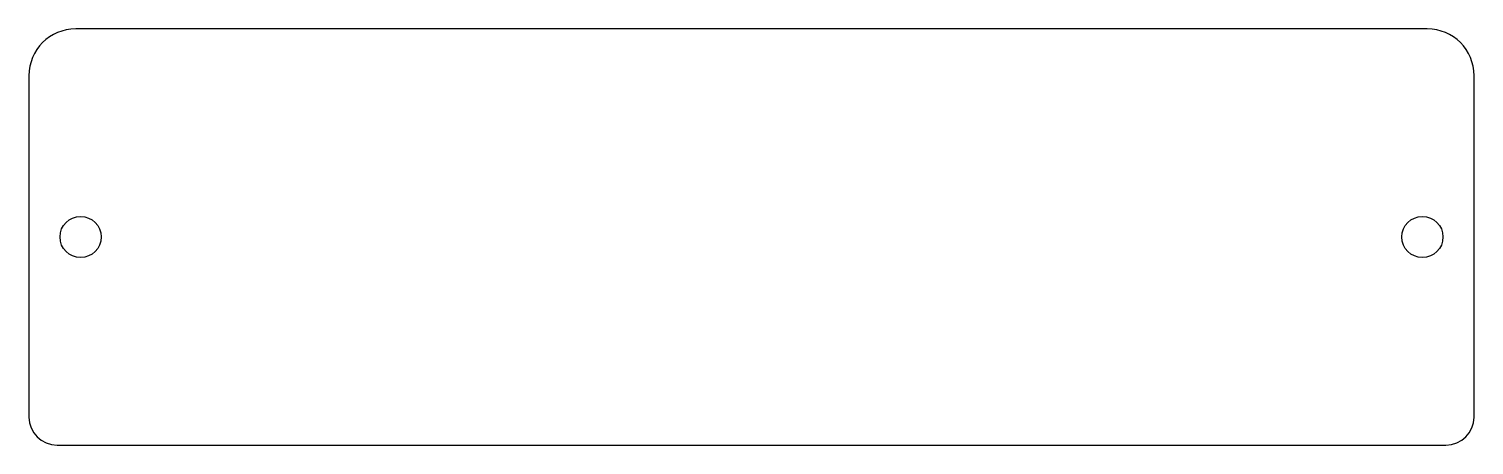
# Model space of a CAD drawing. Header units: millimetres. Extents: x -38.6 to 38.6, y 37.8 to 60.
import ezdxf

# ---------------------------------------------------------------- set-up
doc = ezdxf.new("R2010")
doc.units = ezdxf.units.MM
doc.layers.add('acrylic_cover', color=30, linetype='Continuous')

msp = doc.modelspace()

# ---------------------------------------------------------------- linework, layer by layer
at = {"layer": 'acrylic_cover'}
msp.add_lwpolyline([(37.075, 37.78405, 0.41421356), (38.575, 39.28405), (38.575, 48.895), (38.575, 57.50595, 0.41421356), (36.075, 60.00595), (-36.075, 60.00595, 0.41421356), (-38.575, 57.50595), (-38.575, 48.895), (-38.575, 39.28405, 0.41421356), (-37.075, 37.78405)], format="xyb", close=True, dxfattribs=at)
for centre in [(-35.814, 48.895), (35.814, 48.895)]:
    msp.add_circle(centre, 1.1, dxfattribs=at)

doc.saveas('drawing.dxf')
